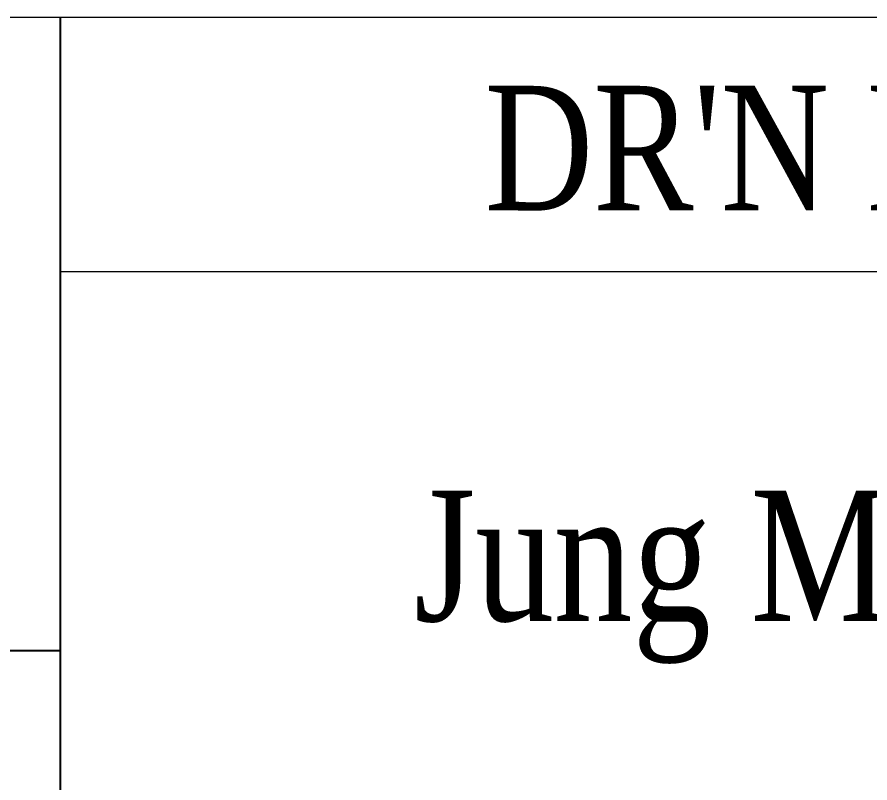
# Model space of a CAD drawing. Header units: millimetres. Extents: x 107 to 2900, y 85 to 3996.
# Drawn here: x 576.61 to 606.77, y 2696.36 to 2723.43 of the extents above; entities that cross this region are included whole.
import ezdxf
from ezdxf.enums import TextEntityAlignment as Align

# ---------------------------------------------------------------- set-up
doc = ezdxf.new("R2010")
doc.units = ezdxf.units.MM
doc.layers.add('40', color=4, linetype='Continuous')
doc.layers.add('70', color=7, linetype='Continuous')
doc.styles.add('SS', font='batang.ttc', dxfattribs={"width": 0.8})

msp = doc.modelspace()

# ---------------------------------------------------------------- linework, layer by layer
at = {"layer": '40', "color": 0}
for p, q in [((578.145, 2667.431), (578.145, 2723.431)), ((578.145, 2701.031), (398.145, 2701.031))]:
    msp.add_line(p, q, dxfattribs=at)
at = {"layer": '40', "color": 0, "lineweight": 13}
msp.add_line((878.145, 2714.431), (578.145, 2714.431), dxfattribs=at)
at = {"layer": '70', "color": 0, "lineweight": 13}
msp.add_line((118.145, 2723.431), (878.145, 2723.431), dxfattribs=at)

# ---------------------------------------------------------------- texts
at = {"layer": '40', "color": 0, "style": 'SS', "width": 0.8}
for s, height, p in [("DR'N BY", 4.4, (603.593, 2716.601)), ('Jung M.W', 4.6, (602.384, 2702.088))]:
    msp.add_text(s, height=height, dxfattribs=at).set_placement(p, align=Align.CENTER)

doc.saveas('drawing.dxf')
